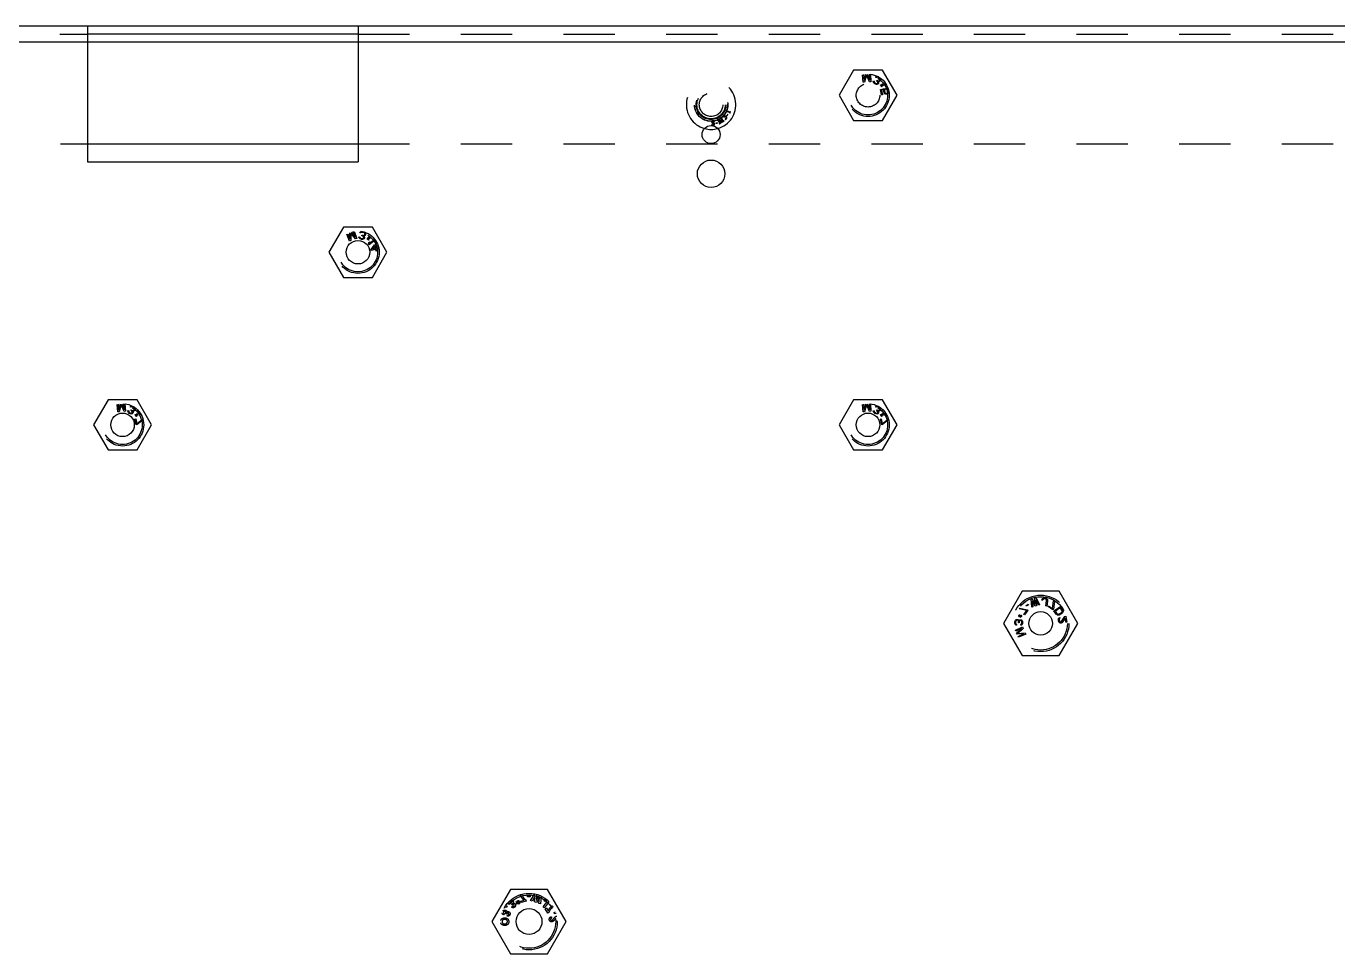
# Model space of a CAD drawing. Header units: millimetres. Extents: x 1262 to 3787, y 0 to 841.
# Drawn here: x 3475 to 3642.1, y 463.8 to 582 of the extents above; entities that cross this region are included whole.
import ezdxf

# ---------------------------------------------------------------- set-up
doc = ezdxf.new("R2010")
doc.units = ezdxf.units.MM
doc.header["$LTSCALE"] = 65.395
doc.linetypes.add('HIDDEN', pattern=[0.2, 0.1, -0.1])
doc.layers.get('0').update_dxf_attribs({"linetype": 'CONTINUOUS'})
doc.layers.add('02___PRT_ALL_AXES', color=7, linetype='CONTINUOUS')
doc.layers.add('DEFAULT_2', color=8, linetype='HIDDEN')

msp = doc.modelspace()

# ---------------------------------------------------------------- linework, layer by layer
at = {"color": 3, "linetype": 'Continuous'}
for p, q in [((3708.263, 582.004), (3296.263, 582.004)), ((3482.793, 582.004), (3482.793, 564.704)), ((3517.293, 582.004), (3517.293, 564.704)), ((3361.543, 580.004), (3482.793, 580.004)), ((3517.293, 580.004), (3707.263, 580.004)), ((3482.793, 564.704), (3517.293, 564.704))]:
    msp.add_line(p, q, dxfattribs=at)
at = {"color": 7, "linetype": 'Continuous'}
for p, q in [((3517.293, 581.004), (3482.793, 581.004)), ((3482.793, 580.004), (3517.293, 580.004)), ((3482.793, 567.004), (3517.293, 567.004)), ((3515.416, 556.404), (3513.568, 553.204)), ((3519.111, 556.404), (3515.416, 556.404)), ((3520.958, 553.204), (3519.111, 556.404)), ((3513.568, 553.204), (3515.416, 550.004)), ((3519.111, 550.004), (3520.958, 553.204)), ((3515.416, 550.004), (3519.111, 550.004)), ((3485.416, 534.404), (3483.568, 531.204)), ((3489.111, 534.404), (3485.416, 534.404)), ((3490.958, 531.204), (3489.111, 534.404)), ((3580.416, 534.404), (3578.568, 531.204)), ((3584.111, 534.404), (3580.416, 534.404)), ((3585.958, 531.204), (3584.111, 534.404)), ((3483.568, 531.204), (3485.416, 528.004)), ((3489.111, 528.004), (3490.958, 531.204)), ((3578.568, 531.204), (3580.416, 528.004)), ((3584.111, 528.004), (3585.958, 531.204)), ((3485.416, 528.004), (3489.111, 528.004)), ((3580.416, 528.004), (3584.111, 528.004)), ((3601.896, 510.004), (3599.529, 505.904)), ((3606.63, 510.004), (3601.896, 510.004)), ((3608.998, 505.904), (3606.63, 510.004)), ((3599.529, 505.904), (3601.896, 501.804)), ((3606.63, 501.804), (3608.998, 505.904)), ((3601.896, 501.804), (3606.63, 501.804)), ((3536.696, 472.004), (3534.329, 467.904)), ((3541.43, 472.004), (3536.696, 472.004)), ((3543.798, 467.904), (3541.43, 472.004)), ((3534.329, 467.904), (3536.696, 463.804)), ((3541.43, 463.804), (3543.798, 467.904)), ((3536.696, 463.804), (3541.43, 463.804))]:
    msp.add_line(p, q, dxfattribs=at)
msp.add_arc((3562.263, 572.004), 3.15, 254.78295, 285.21619, dxfattribs=at)
at = {"layer": '02___PRT_ALL_AXES', "color": 8, "linetype": 'HIDDEN'}
for centre, radius in [((3562.263, 572.004), 2.1), ((3582.263, 573.204), 1.5)]:
    msp.add_circle(centre, radius, dxfattribs=at)
at = {"layer": '02___PRT_ALL_AXES', "color": 3, "linetype": 'Continuous'}
for centre, radius in [((3562.263, 568.204), 1.15), ((3562.263, 563.204), 1.75), ((3517.263, 553.204), 1.5), ((3487.263, 531.204), 1.5), ((3582.263, 531.204), 1.5), ((3604.263, 505.904), 1.5), ((3539.063, 467.904), 1.65)]:
    msp.add_circle(centre, radius, dxfattribs=at)
at = {"layer": 'DEFAULT_2', "color": 8, "linetype": 'HIDDEN'}
for p, q in [((3361.543, 581.004), (3482.793, 581.004)), ((3517.293, 581.004), (3708.263, 581.004)), ((3580.416, 576.404), (3578.568, 573.204)), ((3584.111, 576.404), (3580.416, 576.404)), ((3581.643, 574.864), (3581.575, 575.814)), ((3581.699, 575.844), (3581.753, 575.085)), ((3581.753, 575.085), (3581.987, 575.889)), ((3582.078, 575.791), (3581.83, 574.877)), ((3582.454, 574.922), (3582.078, 575.791)), ((3582.155, 575.901), (3582.501, 575.138)), ((3582.501, 575.138), (3582.447, 575.897)), ((3582.573, 575.886), (3582.641, 574.935)), ((3582.93, 574.96), (3582.956, 575.044)), ((3582.958, 574.844), (3582.93, 574.96)), ((3582.956, 575.044), (3583.046, 574.99)), ((3583.046, 574.99), (3583.049, 574.914)), ((3583.213, 575.51), (3583.263, 575.554)), ((3583.302, 575.456), (3583.213, 575.51)), ((3583.263, 575.554), (3583.332, 575.587)), ((3583.342, 575.482), (3583.302, 575.456)), ((3583.332, 575.587), (3583.408, 575.592)), ((3583.334, 575.065), (3583.378, 575.138)), ((3583.405, 575.022), (3583.334, 575.065)), ((3583.399, 575.497), (3583.342, 575.482)), ((3583.378, 575.138), (3583.449, 575.095)), ((3583.446, 575.494), (3583.399, 575.497)), ((3583.491, 574.921), (3583.405, 575.022)), ((3583.408, 575.592), (3583.501, 575.585)), ((3583.546, 575.458), (3583.446, 575.494)), ((3583.449, 575.095), (3583.567, 575.049)), ((3583.501, 575.585), (3583.578, 575.562)), ((3583.653, 575.394), (3583.546, 575.458)), ((3583.567, 575.049), (3583.643, 575.053)), ((3583.681, 574.955), (3583.57, 574.972)), ((3583.57, 574.972), (3583.609, 574.875)), ((3583.643, 575.053), (3583.722, 575.104)), ((3583.732, 575.322), (3583.653, 575.394)), ((3583.75, 574.989), (3583.681, 574.955)), ((3583.722, 575.104), (3583.766, 575.177)), ((3583.73, 575.47), (3583.787, 575.413)), ((3583.757, 575.282), (3583.732, 575.322)), ((3583.812, 575.051), (3583.75, 574.989)), ((3583.77, 575.225), (3583.757, 575.282)), ((3583.766, 575.177), (3583.77, 575.225)), ((3583.787, 575.413), (3583.836, 575.334)), ((3583.855, 575.124), (3583.812, 575.051)), ((3583.836, 575.334), (3583.868, 575.265)), ((3583.871, 575.189), (3583.855, 575.124)), ((3583.868, 575.265), (3583.871, 575.189)), ((3585.958, 573.204), (3584.111, 576.404)), ((3581.83, 574.877), (3581.643, 574.864)), ((3582.641, 574.935), (3582.454, 574.922)), ((3583.008, 574.765), (3582.958, 574.844)), ((3583.122, 574.671), (3583.008, 574.765)), ((3583.049, 574.914), (3583.08, 574.845)), ((3583.08, 574.845), (3583.159, 574.773)), ((3583.157, 574.65), (3583.122, 574.671)), ((3583.293, 574.593), (3583.157, 574.65)), ((3583.159, 574.773), (3583.23, 574.73)), ((3583.23, 574.73), (3583.33, 574.695)), ((3583.387, 574.586), (3583.293, 574.593)), ((3583.33, 574.695), (3583.406, 574.699)), ((3583.502, 574.616), (3583.387, 574.586)), ((3583.406, 574.699), (3583.474, 574.732)), ((3583.474, 574.732), (3583.496, 574.769)), ((3583.504, 574.863), (3583.491, 574.921)), ((3583.496, 574.769), (3583.504, 574.863)), ((3583.564, 574.679), (3583.502, 574.616)), ((3583.585, 574.715), (3583.564, 574.679)), ((3583.611, 574.799), (3583.585, 574.715)), ((3583.609, 574.875), (3583.611, 574.799)), ((3583.84, 573.941), (3584.38, 574.062)), ((3583.995, 573.25), (3583.84, 573.941)), ((3583.849, 574.496), (3583.855, 574.525)), ((3583.996, 574.472), (3583.849, 574.496)), ((3583.855, 574.525), (3584.031, 574.496)), ((3583.874, 574.386), (3583.996, 574.472)), ((3583.898, 574.352), (3583.874, 574.386)), ((3584.02, 574.438), (3583.898, 574.352)), ((3584.299, 573.938), (3583.967, 573.863)), ((3583.967, 573.863), (3584.099, 573.274)), ((3583.993, 574.291), (3584.02, 574.438)), ((3584.022, 574.287), (3583.993, 574.291)), ((3584.055, 574.462), (3584.022, 574.287)), ((3584.031, 574.496), (3584.064, 574.672)), ((3584.231, 574.433), (3584.055, 574.462)), ((3584.064, 574.672), (3584.093, 574.667)), ((3584.093, 574.667), (3584.066, 574.521)), ((3584.066, 574.521), (3584.188, 574.606)), ((3584.212, 574.572), (3584.09, 574.487)), ((3584.09, 574.487), (3584.236, 574.462)), ((3584.188, 574.606), (3584.212, 574.572)), ((3584.236, 574.462), (3584.231, 574.433)), ((3584.259, 573.822), (3584.299, 573.938)), ((3584.261, 573.716), (3584.259, 573.822)), ((3584.289, 573.594), (3584.261, 573.716)), ((3584.332, 573.497), (3584.289, 573.594)), ((3584.417, 573.409), (3584.332, 573.497)), ((3584.368, 573.825), (3584.365, 573.739)), ((3584.365, 573.739), (3584.393, 573.617)), ((3584.412, 573.92), (3584.368, 573.825)), ((3584.38, 574.062), (3584.412, 573.92)), ((3584.393, 573.617), (3584.432, 573.54)), ((3584.514, 573.367), (3584.417, 573.409)), ((3584.432, 573.54), (3584.487, 573.489)), ((3584.487, 573.489), (3584.558, 573.462)), ((3584.627, 573.349), (3584.514, 573.367)), ((3584.558, 573.462), (3584.625, 573.456)), ((3584.567, 574.104), (3584.659, 574.082)), ((3584.594, 573.982), (3584.567, 574.104)), ((3584.686, 573.96), (3584.594, 573.982)), ((3584.625, 573.456), (3584.667, 573.465)), ((3584.71, 573.368), (3584.627, 573.349)), ((3584.659, 574.082), (3584.756, 574.04)), ((3584.667, 573.465), (3584.724, 573.499)), ((3584.741, 573.909), (3584.686, 573.96)), ((3584.805, 573.432), (3584.71, 573.368)), ((3584.724, 573.499), (3584.777, 573.554)), ((3584.78, 573.832), (3584.741, 573.909)), ((3584.756, 574.04), (3584.841, 573.952)), ((3584.777, 573.554), (3584.805, 573.624)), ((3584.808, 573.71), (3584.78, 573.832)), ((3584.805, 573.624), (3584.808, 573.71)), ((3584.874, 573.511), (3584.805, 573.432)), ((3584.841, 573.952), (3584.883, 573.859)), ((3584.914, 573.627), (3584.874, 573.511)), ((3584.912, 573.729), (3584.914, 573.627)), ((3578.568, 573.204), (3580.416, 570.004)), ((3584.099, 573.274), (3583.995, 573.25)), ((3584.111, 570.004), (3585.958, 573.204)), ((3562.634, 569.839), (3562.626, 569.943)), ((3563.018, 570.06), (3563.026, 570.048)), ((3563.026, 570.048), (3563.102, 570.082)), ((3563.102, 570.082), (3563.35, 569.671)), ((3563.13, 570.086), (3563.617, 569.746)), ((3563.372, 569.684), (3563.13, 570.086)), ((3563.57, 569.866), (3563.165, 570.148)), ((3563.495, 570.347), (3563.57, 569.866)), ((3563.617, 569.746), (3563.532, 570.283)), ((3563.532, 570.283), (3563.751, 569.919)), ((3563.808, 569.961), (3563.595, 570.314)), ((3563.607, 570.384), (3563.649, 570.423)), ((3563.649, 570.423), (3563.641, 570.436)), ((3563.776, 570.439), (3563.794, 570.445)), ((3563.931, 569.957), (3563.856, 569.931)), ((3563.938, 569.945), (3563.931, 569.957)), ((3563.953, 570.392), (3563.972, 570.387)), ((3564.063, 570.157), (3564.069, 570.14)), ((3564.175, 571.268), (3564.163, 571.24)), ((3564.657, 571.067), (3564.175, 571.268)), ((3564.242, 571.058), (3564.219, 571.184)), ((3564.219, 571.184), (3564.634, 571.012)), ((3564.221, 571.052), (3564.242, 571.058)), ((3564.377, 570.805), (3564.263, 570.623)), ((3564.263, 570.623), (3564.296, 570.602)), ((3564.296, 570.602), (3564.41, 570.785)), ((3564.41, 570.785), (3564.377, 570.805)), ((3564.654, 570.969), (3564.644, 570.922)), ((3564.644, 570.922), (3564.657, 570.917)), ((3564.725, 571.119), (3564.703, 571.083)), ((3564.739, 571.113), (3564.725, 571.119)), ((3580.416, 570.004), (3584.111, 570.004)), ((3562.355, 569.538), (3562.368, 569.539)), ((3562.355, 569.538), (3562.36, 569.402)), ((3562.634, 569.839), (3562.622, 569.838)), ((3563.054, 569.706), (3562.848, 569.644)), ((3562.848, 569.644), (3562.859, 569.606)), ((3562.859, 569.606), (3563.065, 569.669)), ((3563.065, 569.669), (3563.054, 569.706)), ((3563.332, 569.607), (3563.294, 569.573)), ((3563.294, 569.573), (3563.301, 569.561)), ((3563.495, 569.695), (3563.419, 569.66)), ((3563.503, 569.682), (3563.495, 569.695)), ((3563.749, 569.861), (3563.708, 569.823)), ((3563.708, 569.823), (3563.715, 569.811)), ((3296.263, 567.004), (3482.793, 567.004)), ((3517.293, 567.004), (3678.441, 567.004)), ((3516.189, 554.613), (3515.848, 555.503)), ((3515.958, 555.567), (3516.23, 554.856)), ((3516.23, 554.856), (3516.221, 555.694)), ((3516.336, 555.626), (3516.364, 554.68)), ((3516.948, 554.903), (3516.336, 555.626)), ((3516.377, 555.754), (3516.93, 555.124)), ((3516.93, 555.124), (3516.658, 555.835)), ((3516.782, 555.86), (3517.123, 554.97)), ((3517.123, 554.97), (3516.948, 554.903)), ((3517.393, 555.078), (3517.393, 555.165)), ((3517.393, 555.165), (3517.494, 555.14)), ((3517.453, 554.975), (3517.393, 555.078)), ((3517.523, 554.913), (3517.453, 554.975)), ((3517.494, 555.14), (3517.519, 555.068)), ((3517.503, 555.686), (3517.539, 555.743)), ((3517.604, 555.661), (3517.503, 555.686)), ((3517.519, 555.068), (3517.569, 555.011)), ((3517.659, 554.857), (3517.523, 554.913)), ((3517.539, 555.743), (3517.595, 555.795)), ((3517.569, 555.011), (3517.665, 554.965)), ((3517.595, 555.795), (3517.666, 555.821)), ((3517.635, 555.697), (3517.604, 555.661)), ((3517.686, 555.728), (3517.635, 555.697)), ((3517.665, 554.965), (3517.746, 554.945)), ((3517.666, 555.821), (3517.757, 555.842)), ((3517.731, 555.738), (3517.686, 555.728)), ((3517.838, 555.734), (3517.731, 555.738)), ((3517.746, 554.945), (3517.852, 554.94)), ((3517.748, 555.295), (3517.769, 555.378)), ((3517.829, 555.275), (3517.748, 555.295)), ((3517.757, 555.842), (3517.837, 555.842)), ((3517.769, 555.378), (3517.85, 555.357)), ((3517.94, 555.203), (3517.829, 555.275)), ((3517.959, 555.703), (3517.838, 555.734)), ((3517.85, 555.357), (3517.976, 555.347)), ((3517.852, 554.94), (3517.923, 554.966)), ((3517.923, 554.966), (3517.979, 555.018)), ((3518.039, 554.915), (3517.937, 554.853)), ((3517.97, 555.152), (3517.94, 555.203)), ((3518.055, 555.657), (3517.959, 555.703)), ((3517.99, 555.059), (3517.97, 555.152)), ((3517.976, 555.347), (3518.047, 555.373)), ((3517.979, 555.018), (3517.99, 555.059)), ((3518.113, 555.291), (3518.001, 555.275)), ((3518.001, 555.275), (3518.066, 555.193)), ((3518.01, 555.798), (3518.081, 555.76)), ((3518.08, 554.992), (3518.039, 554.915)), ((3518.047, 555.373), (3518.109, 555.446)), ((3518.09, 555.626), (3518.055, 555.657)), ((3518.066, 555.193), (3518.091, 555.121)), ((3518.091, 555.033), (3518.08, 554.992)), ((3518.081, 555.76), (3518.151, 555.698)), ((3518.12, 555.575), (3518.09, 555.626)), ((3518.091, 555.121), (3518.091, 555.033)), ((3518.109, 555.446), (3518.13, 555.528)), ((3518.169, 555.343), (3518.113, 555.291)), ((3518.13, 555.528), (3518.12, 555.575)), ((3518.151, 555.698), (3518.201, 555.642)), ((3518.21, 555.42), (3518.169, 555.343)), ((3518.201, 555.642), (3518.226, 555.57)), ((3518.231, 555.503), (3518.21, 555.42)), ((3518.226, 555.57), (3518.231, 555.503)), ((3518.403, 554.93), (3518.58, 554.953)), ((3518.406, 554.9), (3518.403, 554.93)), ((3518.554, 554.92), (3518.406, 554.9)), ((3518.462, 554.803), (3518.554, 554.92)), ((3518.587, 554.894), (3518.495, 554.777)), ((3518.561, 555.131), (3518.59, 555.135)), ((3518.58, 554.953), (3518.561, 555.131)), ((3518.603, 554.746), (3518.587, 554.894)), ((3518.59, 555.135), (3518.606, 554.987)), ((3518.606, 554.987), (3518.698, 555.104)), ((3518.79, 554.951), (3518.613, 554.928)), ((3518.613, 554.928), (3518.632, 554.75)), ((3518.731, 555.078), (3518.639, 554.961)), ((3518.639, 554.961), (3518.787, 554.98)), ((3518.698, 555.104), (3518.731, 555.078)), ((3518.787, 554.98), (3518.79, 554.951)), ((3516.364, 554.68), (3516.189, 554.613)), ((3517.7, 554.847), (3517.659, 554.857)), ((3517.846, 554.832), (3517.7, 554.847)), ((3517.937, 554.853), (3517.846, 554.832)), ((3518.495, 554.777), (3518.462, 554.803)), ((3518.632, 554.75), (3518.603, 554.746)), ((3518.605, 554.248), (3518.645, 554.438)), ((3518.681, 554.15), (3518.605, 554.248)), ((3518.645, 554.438), (3518.779, 554.543)), ((3519.468, 554.762), (3518.681, 554.15)), ((3518.739, 554.353), (3519.393, 554.863)), ((3518.779, 554.543), (3518.739, 554.353)), ((3518.933, 553.535), (3519.369, 554.16)), ((3518.963, 553.414), (3518.933, 553.535)), ((3519.52, 553.553), (3518.963, 553.414)), ((3519.404, 554.018), (3519.098, 553.577)), ((3519.098, 553.577), (3519.49, 553.675)), ((3519.369, 554.16), (3519.493, 554.191)), ((3519.49, 553.675), (3519.404, 554.018)), ((3519.493, 554.191), (3519.614, 553.706)), ((3519.571, 553.351), (3519.52, 553.553)), ((3519.695, 553.382), (3519.571, 553.351)), ((3519.614, 553.706), (3519.902, 553.778)), ((3519.925, 553.655), (3519.644, 553.584)), ((3519.644, 553.584), (3519.695, 553.382)), ((3486.643, 532.864), (3486.575, 533.814)), ((3486.699, 533.844), (3486.753, 533.085)), ((3486.753, 533.085), (3486.987, 533.889)), ((3487.078, 533.791), (3486.83, 532.877)), ((3487.454, 532.922), (3487.078, 533.791)), ((3487.155, 533.901), (3487.501, 533.138)), ((3487.501, 533.138), (3487.447, 533.897)), ((3487.573, 533.886), (3487.641, 532.935)), ((3488.213, 533.51), (3488.263, 533.554)), ((3488.302, 533.456), (3488.213, 533.51)), ((3488.263, 533.554), (3488.332, 533.587)), ((3488.342, 533.482), (3488.302, 533.456)), ((3488.332, 533.587), (3488.408, 533.592)), ((3488.399, 533.497), (3488.342, 533.482)), ((3488.446, 533.494), (3488.399, 533.497)), ((3488.408, 533.592), (3488.501, 533.585)), ((3488.546, 533.458), (3488.446, 533.494)), ((3488.501, 533.585), (3488.578, 533.562)), ((3488.653, 533.394), (3488.546, 533.458)), ((3488.732, 533.322), (3488.653, 533.394)), ((3488.722, 533.104), (3488.766, 533.177)), ((3488.73, 533.47), (3488.787, 533.413)), ((3488.757, 533.282), (3488.732, 533.322)), ((3488.77, 533.225), (3488.757, 533.282)), ((3488.766, 533.177), (3488.77, 533.225)), ((3488.787, 533.413), (3488.836, 533.334)), ((3488.836, 533.334), (3488.868, 533.265)), ((3488.871, 533.189), (3488.855, 533.124)), ((3488.868, 533.265), (3488.871, 533.189)), ((3581.643, 532.864), (3581.575, 533.814)), ((3581.699, 533.844), (3581.753, 533.085)), ((3581.753, 533.085), (3581.987, 533.889)), ((3582.078, 533.791), (3581.83, 532.877)), ((3582.454, 532.922), (3582.078, 533.791)), ((3582.155, 533.901), (3582.501, 533.138)), ((3582.501, 533.138), (3582.447, 533.897)), ((3582.573, 533.886), (3582.641, 532.935)), ((3583.213, 533.51), (3583.263, 533.554)), ((3583.302, 533.456), (3583.213, 533.51)), ((3583.263, 533.554), (3583.332, 533.587)), ((3583.342, 533.482), (3583.302, 533.456)), ((3583.332, 533.587), (3583.408, 533.592)), ((3583.399, 533.497), (3583.342, 533.482)), ((3583.446, 533.494), (3583.399, 533.497)), ((3583.408, 533.592), (3583.501, 533.585)), ((3583.546, 533.458), (3583.446, 533.494)), ((3583.501, 533.585), (3583.578, 533.562)), ((3583.653, 533.394), (3583.546, 533.458)), ((3583.732, 533.322), (3583.653, 533.394)), ((3583.722, 533.104), (3583.766, 533.177)), ((3583.73, 533.47), (3583.787, 533.413)), ((3583.757, 533.282), (3583.732, 533.322)), ((3583.77, 533.225), (3583.757, 533.282)), ((3583.766, 533.177), (3583.77, 533.225)), ((3583.787, 533.413), (3583.836, 533.334)), ((3583.836, 533.334), (3583.868, 533.265)), ((3583.871, 533.189), (3583.855, 533.124)), ((3583.868, 533.265), (3583.871, 533.189)), ((3486.83, 532.877), (3486.643, 532.864)), ((3487.641, 532.935), (3487.454, 532.922)), ((3487.93, 532.96), (3487.956, 533.044)), ((3487.958, 532.844), (3487.93, 532.96)), ((3487.956, 533.044), (3488.046, 532.99)), ((3488.008, 532.765), (3487.958, 532.844)), ((3488.122, 532.671), (3488.008, 532.765)), ((3488.046, 532.99), (3488.049, 532.914)), ((3488.049, 532.914), (3488.08, 532.845)), ((3488.08, 532.845), (3488.159, 532.773)), ((3488.157, 532.65), (3488.122, 532.671)), ((3488.293, 532.593), (3488.157, 532.65)), ((3488.159, 532.773), (3488.23, 532.73)), ((3488.23, 532.73), (3488.33, 532.695)), ((3488.387, 532.586), (3488.293, 532.593)), ((3488.33, 532.695), (3488.406, 532.699)), ((3488.334, 533.065), (3488.378, 533.138)), ((3488.405, 533.022), (3488.334, 533.065)), ((3488.378, 533.138), (3488.449, 533.095)), ((3488.502, 532.616), (3488.387, 532.586)), ((3488.491, 532.921), (3488.405, 533.022)), ((3488.406, 532.699), (3488.474, 532.732)), ((3488.449, 533.095), (3488.567, 533.049)), ((3488.474, 532.732), (3488.496, 532.769)), ((3488.504, 532.863), (3488.491, 532.921)), ((3488.496, 532.769), (3488.504, 532.863)), ((3488.564, 532.679), (3488.502, 532.616)), ((3488.585, 532.715), (3488.564, 532.679)), ((3488.567, 533.049), (3488.643, 533.053)), ((3488.57, 532.972), (3488.609, 532.875)), ((3488.681, 532.955), (3488.57, 532.972)), ((3488.611, 532.799), (3488.585, 532.715)), ((3488.609, 532.875), (3488.611, 532.799)), ((3488.643, 533.053), (3488.722, 533.104)), ((3488.75, 532.989), (3488.681, 532.955)), ((3488.812, 533.051), (3488.75, 532.989)), ((3488.855, 533.124), (3488.812, 533.051)), ((3488.84, 531.941), (3488.944, 531.965)), ((3489.004, 531.21), (3488.84, 531.941)), ((3488.849, 532.496), (3488.855, 532.525)), ((3488.996, 532.472), (3488.849, 532.496)), ((3488.855, 532.525), (3489.031, 532.496)), ((3488.874, 532.386), (3488.996, 532.472)), ((3488.898, 532.352), (3488.874, 532.386)), ((3489.02, 532.438), (3488.898, 532.352)), ((3488.944, 531.965), (3489.081, 531.355)), ((3488.993, 532.291), (3489.02, 532.438)), ((3489.022, 532.287), (3488.993, 532.291)), ((3489.055, 532.462), (3489.022, 532.287)), ((3489.031, 532.496), (3489.064, 532.672)), ((3489.231, 532.433), (3489.055, 532.462)), ((3489.064, 532.672), (3489.093, 532.667)), ((3489.093, 532.667), (3489.066, 532.521)), ((3489.066, 532.521), (3489.188, 532.606)), ((3489.081, 531.355), (3489.857, 531.954)), ((3489.212, 532.572), (3489.09, 532.487)), ((3489.09, 532.487), (3489.236, 532.462)), ((3489.889, 531.835), (3489.108, 531.233)), ((3489.188, 532.606), (3489.212, 532.572)), ((3489.236, 532.462), (3489.231, 532.433)), ((3581.83, 532.877), (3581.643, 532.864)), ((3582.641, 532.935), (3582.454, 532.922)), ((3582.93, 532.96), (3582.956, 533.044)), ((3582.958, 532.844), (3582.93, 532.96)), ((3582.956, 533.044), (3583.046, 532.99)), ((3583.008, 532.765), (3582.958, 532.844)), ((3583.122, 532.671), (3583.008, 532.765)), ((3583.046, 532.99), (3583.049, 532.914)), ((3583.049, 532.914), (3583.08, 532.845)), ((3583.08, 532.845), (3583.159, 532.773)), ((3583.157, 532.65), (3583.122, 532.671)), ((3583.293, 532.593), (3583.157, 532.65)), ((3583.159, 532.773), (3583.23, 532.73)), ((3583.23, 532.73), (3583.33, 532.695)), ((3583.387, 532.586), (3583.293, 532.593)), ((3583.33, 532.695), (3583.406, 532.699)), ((3583.334, 533.065), (3583.378, 533.138)), ((3583.405, 533.022), (3583.334, 533.065)), ((3583.378, 533.138), (3583.449, 533.095)), ((3583.502, 532.616), (3583.387, 532.586)), ((3583.491, 532.921), (3583.405, 533.022)), ((3583.406, 532.699), (3583.474, 532.732)), ((3583.449, 533.095), (3583.567, 533.049)), ((3583.474, 532.732), (3583.496, 532.769)), ((3583.504, 532.863), (3583.491, 532.921)), ((3583.496, 532.769), (3583.504, 532.863)), ((3583.564, 532.679), (3583.502, 532.616)), ((3583.585, 532.715), (3583.564, 532.679)), ((3583.567, 533.049), (3583.643, 533.053)), ((3583.681, 532.955), (3583.57, 532.972)), ((3583.57, 532.972), (3583.609, 532.875)), ((3583.611, 532.799), (3583.585, 532.715)), ((3583.609, 532.875), (3583.611, 532.799)), ((3583.643, 533.053), (3583.722, 533.104)), ((3583.75, 532.989), (3583.681, 532.955)), ((3583.812, 533.051), (3583.75, 532.989)), ((3583.855, 533.124), (3583.812, 533.051)), ((3583.84, 531.941), (3583.944, 531.965)), ((3584.004, 531.21), (3583.84, 531.941)), ((3583.849, 532.496), (3583.855, 532.525)), ((3583.996, 532.472), (3583.849, 532.496)), ((3583.855, 532.525), (3584.031, 532.496)), ((3583.874, 532.386), (3583.996, 532.472)), ((3583.898, 532.352), (3583.874, 532.386)), ((3584.02, 532.438), (3583.898, 532.352)), ((3583.944, 531.965), (3584.081, 531.355)), ((3583.993, 532.291), (3584.02, 532.438)), ((3584.022, 532.287), (3583.993, 532.291)), ((3584.055, 532.462), (3584.022, 532.287)), ((3584.031, 532.496), (3584.064, 532.672)), ((3584.231, 532.433), (3584.055, 532.462)), ((3584.064, 532.672), (3584.093, 532.667)), ((3584.093, 532.667), (3584.066, 532.521)), ((3584.066, 532.521), (3584.188, 532.606)), ((3584.081, 531.355), (3584.857, 531.954)), ((3584.212, 532.572), (3584.09, 532.487)), ((3584.09, 532.487), (3584.236, 532.462)), ((3584.889, 531.835), (3584.108, 531.233)), ((3584.188, 532.606), (3584.212, 532.572)), ((3584.236, 532.462), (3584.231, 532.433)), ((3489.108, 531.233), (3489.004, 531.21)), ((3584.108, 531.233), (3584.004, 531.21)), ((3602.417, 508.195), (3602.654, 508.365)), ((3602.479, 508.109), (3602.417, 508.195)), ((3602.716, 508.279), (3602.479, 508.109)), ((3602.654, 508.365), (3602.716, 508.279)), ((3603.04, 508.987), (3603.2, 509.032)), ((3603.153, 507.979), (3603.04, 508.987)), ((3603.554, 508.093), (3603.184, 508.784)), ((3603.184, 508.784), (3603.274, 508.013)), ((3603.2, 509.032), (3603.582, 508.3)), ((3603.521, 509.123), (3603.681, 509.169)), ((3603.582, 508.3), (3603.521, 509.123)), ((3603.714, 508.139), (3603.554, 508.093)), ((3603.665, 508.921), (3603.714, 508.139)), ((3603.995, 508.218), (3603.665, 508.921)), ((3603.681, 509.169), (3604.115, 508.253)), ((3604.115, 508.253), (3603.995, 508.218)), ((3604.412, 508.883), (3604.451, 508.984)), ((3604.535, 508.861), (3604.412, 508.883)), ((3604.451, 508.984), (3604.507, 509.061)), ((3604.507, 509.061), (3604.604, 509.13)), ((3604.57, 508.941), (3604.535, 508.861)), ((3604.623, 508.997), (3604.57, 508.941)), ((3604.604, 509.13), (3604.693, 509.157)), ((3604.692, 509.028), (3604.623, 508.997)), ((3604.777, 509.034), (3604.692, 509.028)), ((3604.693, 509.157), (3604.8, 509.16)), ((3604.859, 509.02), (3604.777, 509.034)), ((3604.8, 509.16), (3604.882, 509.145)), ((3604.938, 508.984), (3604.859, 509.02)), ((3604.882, 509.145), (3604.981, 509.106)), ((3604.912, 508.124), (3605.027, 508.774)), ((3605.035, 508.102), (3604.912, 508.124)), ((3604.992, 508.931), (3604.938, 508.984)), ((3604.981, 509.106), (3605.055, 509.05)), ((3605.022, 508.861), (3604.992, 508.931)), ((3605.027, 508.774), (3605.022, 508.861)), ((3605.15, 508.752), (3605.035, 508.102)), ((3605.055, 509.05), (3605.122, 508.951)), ((3605.122, 508.951), (3605.148, 508.86)), ((3605.148, 508.86), (3605.15, 508.752)), ((3605.198, 508.038), (3605.256, 508.128)), ((3605.256, 508.128), (3605.781, 507.788)), ((3605.781, 507.788), (3605.916, 508.765)), ((3606.021, 508.697), (3605.886, 507.72)), ((3605.916, 508.765), (3606.021, 508.697)), ((3601.451, 506.892), (3601.465, 506.931)), ((3601.591, 506.841), (3601.451, 506.892)), ((3601.455, 506.78), (3601.591, 506.841)), ((3601.468, 506.753), (3601.455, 506.78)), ((3601.465, 506.931), (3601.605, 506.88)), ((3601.631, 506.826), (3601.468, 506.753)), ((3601.52, 507.745), (3601.595, 507.845)), ((3602.485, 507.544), (3601.52, 507.745)), ((3601.541, 507.014), (3601.568, 507.026)), ((3601.605, 506.88), (3601.541, 507.014)), ((3601.568, 507.026), (3601.645, 506.865)), ((3601.595, 507.845), (3602.56, 507.644)), ((3601.707, 506.664), (3601.631, 506.826)), ((3601.645, 506.865), (3601.808, 506.938)), ((3601.81, 506.76), (3601.67, 506.811)), ((3601.67, 506.811), (3601.734, 506.677)), ((3601.821, 506.911), (3601.685, 506.85)), ((3601.685, 506.85), (3601.825, 506.799)), ((3601.734, 506.677), (3601.707, 506.664)), ((3601.808, 506.938), (3601.821, 506.911)), ((3601.825, 506.799), (3601.81, 506.76)), ((3602.111, 507.043), (3602.485, 507.544)), ((3602.196, 506.98), (3602.111, 507.043)), ((3602.645, 507.58), (3602.196, 506.98)), ((3602.56, 507.644), (3602.645, 507.58)), ((3603.274, 508.013), (3603.153, 507.979)), ((3605.828, 507.631), (3605.198, 508.038)), ((3605.886, 507.72), (3605.828, 507.631)), ((3605.959, 507.512), (3606.796, 508.06)), ((3606.233, 507.094), (3605.959, 507.512)), ((3606.758, 507.885), (3606.135, 507.477)), ((3606.135, 507.477), (3606.34, 507.164)), ((3606.308, 507.018), (3606.233, 507.094)), ((3606.389, 506.972), (3606.308, 507.018)), ((3606.34, 507.164), (3606.403, 507.106)), ((3606.506, 506.949), (3606.389, 506.972)), ((3606.403, 507.106), (3606.473, 507.077)), ((3606.473, 507.077), (3606.55, 507.077)), ((3606.6, 506.961), (3606.506, 506.949)), ((3606.527, 506.445), (3606.555, 506.534)), ((3606.529, 506.297), (3606.527, 506.445)), ((3606.55, 507.077), (3606.632, 507.106)), ((3606.555, 506.534), (3606.626, 506.63)), ((3606.701, 507.001), (3606.6, 506.961)), ((3606.626, 506.63), (3606.706, 506.664)), ((3606.635, 506.442), (3606.631, 506.335)), ((3606.632, 507.106), (3606.899, 507.281)), ((3606.667, 506.51), (3606.635, 506.442)), ((3606.723, 506.562), (3606.667, 506.51)), ((3606.968, 507.176), (3606.701, 507.001)), ((3606.706, 506.664), (3606.723, 506.562)), ((3606.963, 507.572), (3606.758, 507.885)), ((3606.796, 508.06), (3607.07, 507.642)), ((3606.899, 507.281), (3606.959, 507.345)), ((3606.924, 506.13), (3607.354, 506.792)), ((3606.959, 507.345), (3606.99, 507.415)), ((3606.991, 507.49), (3606.963, 507.572)), ((3607.045, 507.252), (3606.968, 507.176)), ((3606.99, 507.415), (3606.991, 507.49)), ((3607.381, 506.628), (3607.003, 506.038)), ((3607.094, 507.333), (3607.045, 507.252)), ((3607.07, 507.642), (3607.109, 507.543)), ((3607.119, 507.45), (3607.094, 507.333)), ((3607.109, 507.543), (3607.119, 507.45)), ((3607.354, 506.792), (3607.459, 506.809)), ((3607.475, 506.052), (3607.381, 506.628)), ((3607.459, 506.809), (3607.58, 506.069)), ((3600.963, 505.965), (3600.97, 506.131)), ((3600.98, 505.881), (3600.963, 505.965)), ((3600.97, 506.131), (3600.995, 506.214)), ((3601.019, 505.795), (3600.98, 505.881)), ((3600.995, 506.214), (3601.041, 506.295)), ((3601.059, 505.731), (3601.019, 505.795)), ((3601.037, 505.05), (3601.954, 505.447)), ((3601.087, 504.935), (3601.037, 505.05)), ((3601.041, 506.295), (3601.086, 506.356)), ((3601.121, 505.687), (3601.059, 505.731)), ((3601.076, 506.106), (3601.07, 505.981)), ((3601.07, 505.981), (3601.087, 505.876)), ((3601.101, 506.209), (3601.076, 506.106)), ((3601.086, 506.356), (3601.152, 506.394)), ((3601.087, 505.876), (3601.106, 505.833)), ((3601.809, 505.248), (3601.087, 504.935)), ((3601.124, 506.25), (3601.101, 506.209)), ((3601.106, 505.833), (3601.147, 505.79)), ((3601.184, 505.663), (3601.121, 505.687)), ((3601.169, 506.289), (3601.124, 506.25)), ((3601.147, 505.79), (3601.188, 505.767)), ((3601.152, 506.394), (3601.217, 506.412)), ((3601.212, 506.308), (3601.169, 506.289)), ((3601.188, 505.767), (3601.184, 505.663)), ((3601.203, 504.667), (3601.809, 505.248)), ((3601.297, 506.305), (3601.212, 506.308)), ((3601.217, 506.412), (3601.302, 506.409)), ((3601.38, 506.259), (3601.297, 506.305)), ((3601.302, 506.409), (3601.386, 506.384)), ((3602.029, 505.275), (3601.333, 504.633)), ((3601.42, 506.195), (3601.38, 506.259)), ((3601.386, 506.384), (3601.448, 506.34)), ((3601.436, 506.069), (3601.42, 506.195)), ((3601.432, 505.986), (3601.436, 506.069)), ((3601.517, 505.982), (3601.432, 505.986)), ((3601.448, 506.34), (3601.486, 506.234)), ((3601.486, 506.234), (3601.553, 506.314)), ((3601.521, 506.065), (3601.517, 505.982)), ((3601.569, 506.188), (3601.521, 506.065)), ((3601.553, 506.314), (3601.619, 506.353)), ((3601.613, 506.228), (3601.569, 506.188)), ((3601.7, 506.266), (3601.613, 506.228)), ((3601.619, 506.353), (3601.705, 506.37)), ((3601.743, 506.264), (3601.7, 506.266)), ((3601.705, 506.37), (3601.747, 506.368)), ((3601.716, 505.661), (3601.721, 505.765)), ((3601.802, 505.678), (3601.716, 505.661)), ((3601.721, 505.765), (3601.786, 505.804)), ((3601.805, 506.22), (3601.743, 506.264)), ((3601.747, 506.368), (3601.831, 506.344)), ((3601.786, 505.804), (3601.832, 505.864)), ((3601.891, 505.757), (3601.802, 505.678)), ((3601.844, 506.155), (3601.805, 506.22)), ((3601.831, 506.344), (3601.913, 506.257)), ((3601.832, 505.864), (3601.857, 505.967)), ((3601.861, 506.05), (3601.844, 506.155)), ((3601.857, 505.967), (3601.861, 506.05)), ((3601.937, 505.839), (3601.891, 505.757)), ((3601.913, 506.257), (3601.952, 506.172)), ((3601.965, 505.983), (3601.937, 505.839)), ((3601.952, 506.172), (3601.966, 506.025)), ((3601.954, 505.447), (3602.029, 505.275)), ((3601.966, 506.025), (3601.965, 505.983)), ((3606.543, 506.215), (3606.529, 506.297)), ((3606.584, 506.095), (3606.543, 506.215)), ((3606.64, 506.02), (3606.584, 506.095)), ((3606.631, 506.335), (3606.645, 506.253)), ((3606.737, 505.952), (3606.64, 506.02)), ((3606.645, 506.253), (3606.682, 506.154)), ((3606.682, 506.154), (3606.735, 506.099)), ((3606.735, 506.099), (3606.804, 506.068)), ((3606.825, 505.945), (3606.737, 505.952)), ((3606.804, 506.068), (3606.846, 506.075)), ((3606.867, 505.952), (3606.825, 505.945)), ((3606.846, 506.075), (3606.924, 506.13)), ((3606.947, 505.986), (3606.867, 505.952)), ((3607.003, 506.038), (3606.947, 505.986)), ((3607.58, 506.069), (3607.475, 506.052)), ((3601.269, 504.514), (3601.203, 504.667)), ((3602.107, 504.56), (3601.269, 504.514)), ((3601.333, 504.633), (3602.278, 504.702)), ((3601.385, 504.247), (3602.107, 504.56)), ((3601.435, 504.132), (3601.385, 504.247)), ((3602.352, 504.53), (3601.435, 504.132)), ((3602.278, 504.702), (3602.352, 504.53)), ((3539.265, 470.578), (3539.795, 471.428)), ((3540.016, 471.375), (3539.967, 470.609)), ((3536.159, 469.69), (3536, 469.794)), ((3536.105, 469.955), (3536.264, 469.85)), ((3536.264, 469.85), (3536.159, 469.69)), ((3536.654, 470.181), (3536.505, 470.068)), ((3536.935, 470.008), (3536.811, 470.106)), ((3536.847, 469.735), (3536.953, 469.879)), ((3537.421, 470.402), (3537.473, 470.521)), ((3537.558, 470.14), (3537.465, 470.227)), ((3537.597, 470.348), (3537.561, 470.358)), ((3537.632, 470.429), (3537.64, 470.607)), ((3537.64, 470.607), (3537.764, 470.596)), ((3537.752, 470.538), (3537.724, 470.418)), ((3537.839, 470.178), (3537.732, 470.12)), ((3537.894, 470.472), (3537.922, 470.347)), ((3538.027, 470.517), (3538.449, 470.629)), ((3538.073, 470.345), (3538.027, 470.517)), ((3538.707, 470.513), (3538.073, 470.345)), ((3538.671, 470.648), (3538.707, 470.513)), ((3538.85, 471.236), (3539.227, 471.238)), ((3538.851, 471.044), (3538.85, 471.236)), ((3539.228, 471.046), (3538.851, 471.044)), ((3539.227, 471.238), (3539.228, 471.046)), ((3539.461, 470.512), (3539.265, 470.578)), ((3539.822, 471.116), (3539.461, 470.512)), ((3539.777, 470.406), (3539.822, 471.116)), ((3540.005, 470.33), (3539.777, 470.406)), ((3539.967, 470.609), (3540.39, 471.25)), ((3540.393, 470.937), (3540.005, 470.33)), ((3540.317, 470.226), (3540.393, 470.937)), ((3540.51, 470.162), (3540.317, 470.226)), ((3540.594, 471.162), (3540.51, 470.162)), ((3540.844, 469.802), (3541.264, 470.293)), ((3540.997, 469.671), (3540.844, 469.802)), ((3541.09, 470.472), (3540.96, 470.612)), ((3541.408, 470.152), (3540.997, 469.671)), ((3535.905, 468.912), (3535.82, 468.746)), ((3536.233, 468.878), (3536.079, 468.912)), ((3536.273, 468.594), (3536.306, 468.77)), ((3541.124, 469.544), (3541.276, 469.637)), ((3541.465, 468.985), (3541.124, 469.544)), ((3541.276, 469.637), (3541.503, 469.265)), ((3541.584, 469.057), (3541.465, 468.985)), ((3541.906, 468.521), (3541.945, 468.333)), ((3542.266, 469.074), (3542.446, 469.134)), ((3542.327, 468.892), (3542.266, 469.074)), ((3542.507, 468.953), (3542.327, 468.892)), ((3542.502, 467.931), (3542.461, 468.31)), ((3542.663, 467.948), (3542.502, 467.931))]:
    msp.add_line(p, q, dxfattribs=at)
for centre, radius in [((3582.263, 573.204), 2.7), ((3582.263, 573.204), 2.5), ((3562.263, 572.004), 2.125), ((3562.263, 572.004), 1.9), ((3562.263, 572.004), 1.8), ((3562.263, 572.004), 1.5), ((3517.263, 553.204), 2.7), ((3517.263, 553.204), 2.5), ((3487.263, 531.204), 2.7), ((3487.263, 531.204), 2.5), ((3582.263, 531.204), 2.7), ((3582.263, 531.204), 2.5), ((3604.263, 505.904), 3.6), ((3604.263, 505.904), 3.4), ((3539.063, 467.904), 3.6), ((3539.063, 467.904), 3.4)]:
    msp.add_circle(centre, radius, dxfattribs=at)
for centre, radius, start, end in [((3562.263, 572.004), 3.15, 285.21619, 254.78295), ((3562.83, 571.622), 1.438, 297.53662, 301.08982), ((3537.66, 472.409), 2.079, 273.84415, 277.23152), ((3539.415, 471.764), 1.344, 209.57356, 224.22906), ((3542.865, 468.659), 1.344, 136.02228, 150.67773)]:
    msp.add_arc(centre, radius, start, end, dxfattribs=at)
for points in [[(3562.491, 569.968), (3562.437, 569.963), (3562.396, 569.944), (3562.366, 569.913)], [(3562.4, 569.905), (3562.419, 569.926), (3562.446, 569.939), (3562.479, 569.943)], [(3562.479, 569.943), (3562.547, 569.95), (3562.595, 569.915), (3562.622, 569.839)], [(3562.626, 569.943), (3562.589, 569.965), (3562.543, 569.974), (3562.491, 569.968)], [(3563.094, 570.103), (3563.053, 570.078), (3563.028, 570.064), (3563.018, 570.06)], [(3563.165, 570.148), (3563.152, 570.139), (3563.129, 570.124), (3563.094, 570.103)], [(3563.641, 570.436), (3563.62, 570.421), (3563.597, 570.406), (3563.573, 570.391)], [(3563.595, 570.314), (3563.586, 570.329), (3563.581, 570.341), (3563.584, 570.351)], [(3563.584, 570.351), (3563.586, 570.361), (3563.593, 570.371), (3563.607, 570.384)], [(3563.75, 570.548), (3563.748, 570.516), (3563.757, 570.48), (3563.776, 570.439)], [(3563.79, 570.639), (3563.764, 570.61), (3563.752, 570.58), (3563.75, 570.548)], [(3563.794, 570.445), (3563.782, 570.472), (3563.777, 570.499), (3563.78, 570.525)], [(3563.78, 570.525), (3563.784, 570.551), (3563.793, 570.573), (3563.81, 570.591)], [(3563.869, 570.682), (3563.839, 570.678), (3563.812, 570.664), (3563.79, 570.639)], [(3563.831, 569.93), (3563.825, 569.934), (3563.817, 569.944), (3563.808, 569.961)], [(3563.81, 570.591), (3563.826, 570.61), (3563.846, 570.62), (3563.868, 570.622)], [(3563.825, 569.88), (3563.849, 569.895), (3563.887, 569.916), (3563.938, 569.945)], [(3563.868, 570.622), (3563.89, 570.624), (3563.911, 570.617), (3563.93, 570.601)], [(3563.94, 570.665), (3563.922, 570.681), (3563.899, 570.686), (3563.869, 570.682)], [(3563.93, 570.601), (3563.955, 570.578), (3563.963, 570.525), (3563.955, 570.443)], [(3563.974, 570.602), (3563.969, 570.628), (3563.957, 570.649), (3563.94, 570.665)], [(3563.955, 570.443), (3563.954, 570.425), (3563.953, 570.408), (3563.953, 570.392)], [(3563.972, 570.387), (3563.973, 570.418), (3563.98, 570.443), (3563.996, 570.459)], [(3563.975, 570.5), (3563.979, 570.542), (3563.979, 570.575), (3563.974, 570.602)], [(3564.076, 570.552), (3564.036, 570.552), (3564.003, 570.534), (3563.975, 570.5)], [(3563.996, 570.459), (3564.015, 570.481), (3564.04, 570.49), (3564.072, 570.487)], [(3564.069, 570.176), (3564.065, 570.171), (3564.062, 570.164), (3564.063, 570.157)], [(3564.105, 570.192), (3564.088, 570.189), (3564.076, 570.184), (3564.069, 570.176)], [(3564.069, 570.14), (3564.08, 570.13), (3564.096, 570.131), (3564.118, 570.141)], [(3564.072, 570.487), (3564.104, 570.484), (3564.134, 570.471), (3564.162, 570.445)], [(3564.186, 570.507), (3564.152, 570.538), (3564.115, 570.553), (3564.076, 570.552)], [(3564.192, 570.23), (3564.176, 570.213), (3564.147, 570.2), (3564.105, 570.192)], [(3564.118, 570.141), (3564.139, 570.15), (3564.164, 570.17), (3564.192, 570.201)], [(3564.162, 570.445), (3564.197, 570.414), (3564.216, 570.377), (3564.221, 570.335)], [(3564.163, 571.24), (3564.193, 571.164), (3564.212, 571.101), (3564.221, 571.052)], [(3564.255, 570.361), (3564.253, 570.419), (3564.229, 570.468), (3564.186, 570.507)], [(3564.192, 570.201), (3564.236, 570.249), (3564.257, 570.302), (3564.255, 570.361)], [(3564.221, 570.335), (3564.226, 570.292), (3564.216, 570.257), (3564.192, 570.23)], [(3564.634, 571.012), (3564.652, 571.004), (3564.659, 570.99), (3564.654, 570.969)], [(3564.703, 571.083), (3564.691, 571.064), (3564.676, 571.059), (3564.657, 571.067)], [(3564.657, 570.917), (3564.667, 570.946), (3564.68, 570.979), (3564.696, 571.016)], [(3564.696, 571.016), (3564.711, 571.052), (3564.725, 571.084), (3564.739, 571.113)], [(3562.366, 569.913), (3562.336, 569.881), (3562.323, 569.844), (3562.328, 569.802)], [(3562.328, 569.802), (3562.331, 569.768), (3562.346, 569.738), (3562.374, 569.714)], [(3562.36, 569.402), (3562.41, 569.379), (3562.465, 569.371), (3562.524, 569.377)], [(3562.434, 569.435), (3562.4, 569.46), (3562.378, 569.495), (3562.368, 569.539)], [(3562.374, 569.836), (3562.372, 569.862), (3562.38, 569.884), (3562.4, 569.905)], [(3562.406, 569.784), (3562.387, 569.798), (3562.376, 569.816), (3562.374, 569.836)], [(3562.374, 569.714), (3562.402, 569.69), (3562.448, 569.666), (3562.515, 569.64)], [(3562.525, 569.727), (3562.466, 569.75), (3562.426, 569.769), (3562.406, 569.784)], [(3562.54, 569.403), (3562.502, 569.399), (3562.468, 569.409), (3562.434, 569.435)], [(3562.515, 569.64), (3562.563, 569.621), (3562.597, 569.604), (3562.618, 569.588)], [(3562.524, 569.377), (3562.587, 569.384), (3562.635, 569.404), (3562.666, 569.439)], [(3562.657, 569.662), (3562.629, 569.682), (3562.585, 569.703), (3562.525, 569.727)], [(3562.627, 569.444), (3562.604, 569.42), (3562.576, 569.407), (3562.54, 569.403)], [(3562.618, 569.588), (3562.64, 569.572), (3562.653, 569.551), (3562.655, 569.524)], [(3562.655, 569.524), (3562.659, 569.495), (3562.649, 569.468), (3562.627, 569.444)], [(3562.707, 569.567), (3562.702, 569.611), (3562.685, 569.643), (3562.657, 569.662)], [(3562.666, 569.439), (3562.698, 569.473), (3562.712, 569.517), (3562.707, 569.567)], [(3563.301, 569.561), (3563.341, 569.587), (3563.374, 569.608), (3563.401, 569.624)], [(3563.359, 569.641), (3563.358, 569.634), (3563.349, 569.622), (3563.332, 569.607)], [(3563.35, 569.671), (3563.357, 569.658), (3563.36, 569.648), (3563.359, 569.641)], [(3563.419, 569.66), (3563.402, 569.652), (3563.387, 569.66), (3563.372, 569.684)], [(3563.401, 569.624), (3563.437, 569.646), (3563.471, 569.665), (3563.503, 569.682)], [(3563.715, 569.811), (3563.756, 569.837), (3563.793, 569.86), (3563.825, 569.88)], [(3563.765, 569.886), (3563.765, 569.879), (3563.759, 569.87), (3563.749, 569.861)], [(3563.751, 569.919), (3563.76, 569.903), (3563.765, 569.892), (3563.765, 569.886)], [(3563.856, 569.931), (3563.846, 569.927), (3563.838, 569.927), (3563.831, 569.93)], [(3538.14, 470.946), (3538.052, 471.069), (3537.989, 471.197), (3537.95, 471.327)], [(3538.128, 471.38), (3538.15, 471.295), (3538.189, 471.201), (3538.246, 471.101)], [(3536.505, 470.068), (3536.453, 470.135), (3536.43, 470.208), (3536.437, 470.287)], [(3536.437, 470.287), (3536.44, 470.326), (3536.451, 470.364), (3536.469, 470.399)], [(3536.612, 470.292), (3536.611, 470.256), (3536.624, 470.219), (3536.654, 470.181)], [(3536.654, 470.384), (3536.628, 470.359), (3536.614, 470.328), (3536.612, 470.292)], [(3536.644, 470.569), (3536.687, 470.589), (3536.732, 470.599), (3536.781, 470.6)], [(3536.757, 470.421), (3536.716, 470.424), (3536.682, 470.412), (3536.654, 470.384)], [(3536.871, 470.362), (3536.835, 470.399), (3536.797, 470.419), (3536.757, 470.421)], [(3536.781, 470.6), (3536.87, 470.6), (3536.945, 470.568), (3537.006, 470.505)], [(3536.811, 470.106), (3536.842, 470.123), (3536.866, 470.14), (3536.884, 470.157)], [(3536.988, 469.669), (3536.945, 469.678), (3536.898, 469.7), (3536.847, 469.735)], [(3536.922, 470.253), (3536.921, 470.292), (3536.904, 470.328), (3536.871, 470.362)], [(3536.884, 470.157), (3536.91, 470.182), (3536.923, 470.215), (3536.922, 470.253)], [(3537.043, 470.067), (3537.007, 470.065), (3536.971, 470.045), (3536.935, 470.008)], [(3536.953, 469.879), (3536.987, 469.851), (3537.02, 469.838), (3537.053, 469.837)], [(3537.121, 469.68), (3537.075, 469.664), (3537.03, 469.66), (3536.988, 469.669)], [(3537.006, 470.505), (3537.048, 470.462), (3537.071, 470.412), (3537.076, 470.358)], [(3537.076, 470.358), (3537.082, 470.304), (3537.068, 470.252), (3537.036, 470.203)], [(3537.036, 470.203), (3537.14, 470.232), (3537.224, 470.215), (3537.285, 470.152)], [(3537.139, 470.027), (3537.111, 470.055), (3537.079, 470.069), (3537.043, 470.067)], [(3537.053, 469.837), (3537.085, 469.837), (3537.113, 469.848), (3537.137, 469.871)], [(3537.25, 469.762), (3537.211, 469.723), (3537.167, 469.696), (3537.121, 469.68)], [(3537.137, 469.871), (3537.16, 469.894), (3537.172, 469.92), (3537.173, 469.948)], [(3537.173, 469.948), (3537.173, 469.977), (3537.162, 470.003), (3537.139, 470.027)], [(3537.35, 469.984), (3537.351, 469.901), (3537.318, 469.827), (3537.25, 469.762)], [(3537.285, 470.152), (3537.328, 470.108), (3537.35, 470.051), (3537.35, 469.984)], [(3537.561, 470.358), (3537.514, 470.371), (3537.467, 470.385), (3537.421, 470.402)], [(3537.465, 470.227), (3537.473, 470.237), (3537.492, 470.255), (3537.522, 470.282)], [(3537.473, 470.521), (3537.53, 470.49), (3537.584, 470.459), (3537.632, 470.429)], [(3537.522, 470.282), (3537.562, 470.319), (3537.587, 470.341), (3537.597, 470.348)], [(3537.66, 470.287), (3537.632, 470.239), (3537.598, 470.19), (3537.558, 470.14)], [(3537.732, 470.12), (3537.71, 470.161), (3537.685, 470.217), (3537.66, 470.287)], [(3537.724, 470.418), (3537.788, 470.44), (3537.844, 470.458), (3537.894, 470.472)], [(3537.799, 470.335), (3537.766, 470.332), (3537.745, 470.331), (3537.735, 470.33)], [(3537.735, 470.33), (3537.788, 470.258), (3537.823, 470.207), (3537.839, 470.178)], [(3537.764, 470.596), (3537.762, 470.582), (3537.758, 470.562), (3537.752, 470.538)], [(3538.449, 470.629), (3538.332, 470.715), (3538.229, 470.821), (3538.14, 470.946)], [(3538.452, 470.827), (3538.532, 470.745), (3538.604, 470.685), (3538.671, 470.648)], [(3540.96, 470.612), (3541.029, 470.694), (3541.103, 470.738), (3541.179, 470.745)], [(3541.188, 470.548), (3541.162, 470.54), (3541.129, 470.514), (3541.09, 470.472)], [(3541.179, 470.745), (3541.218, 470.749), (3541.256, 470.743), (3541.295, 470.728)], [(3541.299, 470.524), (3541.265, 470.553), (3541.228, 470.561), (3541.188, 470.548)], [(3541.264, 470.293), (3541.316, 470.355), (3541.344, 470.401), (3541.346, 470.433)], [(3541.346, 470.433), (3541.349, 470.465), (3541.333, 470.495), (3541.299, 470.524)], [(3541.515, 470.312), (3541.498, 470.269), (3541.462, 470.216), (3541.408, 470.152)], [(3541.496, 470.558), (3541.509, 470.535), (3541.52, 470.511), (3541.526, 470.488)], [(3541.526, 470.488), (3541.542, 470.427), (3541.539, 470.369), (3541.515, 470.312)], [(3541.72, 469.65), (3541.813, 469.77), (3541.917, 469.867), (3542.032, 469.94)], [(3542.132, 469.785), (3542.057, 469.74), (3541.979, 469.676), (3541.899, 469.592)], [(3535.466, 468.053), (3535.488, 468.129), (3535.526, 468.193), (3535.582, 468.247)], [(3535.582, 468.247), (3535.673, 468.335), (3535.799, 468.38), (3535.961, 468.38)], [(3535.705, 468.093), (3535.647, 468.041), (3535.619, 467.975), (3535.619, 467.895)], [(3535.663, 468.914), (3535.649, 468.951), (3535.643, 468.989), (3535.644, 469.029)], [(3535.82, 468.746), (3535.744, 468.784), (3535.691, 468.839), (3535.663, 468.914)], [(3535.966, 468.171), (3535.85, 468.171), (3535.763, 468.145), (3535.705, 468.093)], [(3535.728, 469.258), (3535.758, 469.294), (3535.794, 469.323), (3535.838, 469.345)], [(3535.817, 469.095), (3535.804, 469.061), (3535.805, 469.027), (3535.82, 468.994)], [(3535.894, 469.173), (3535.856, 469.158), (3535.831, 469.133), (3535.817, 469.095)], [(3535.82, 468.994), (3535.834, 468.961), (3535.862, 468.934), (3535.905, 468.912)], [(3535.838, 469.345), (3535.918, 469.383), (3536, 469.387), (3536.082, 469.357)], [(3536.022, 469.17), (3535.974, 469.187), (3535.931, 469.189), (3535.894, 469.173)], [(3535.961, 468.38), (3536.123, 468.38), (3536.251, 468.336), (3536.342, 468.248)], [(3536.223, 468.096), (3536.166, 468.147), (3536.081, 468.172), (3535.966, 468.171)], [(3536.116, 469.094), (3536.098, 469.128), (3536.067, 469.153), (3536.022, 469.17)], [(3536.079, 468.912), (3536.1, 468.941), (3536.114, 468.967), (3536.123, 468.99)], [(3536.082, 469.357), (3536.139, 469.336), (3536.181, 469.302), (3536.209, 469.255)], [(3536.123, 468.99), (3536.136, 469.025), (3536.133, 469.06), (3536.116, 469.094)], [(3536.209, 469.255), (3536.237, 469.208), (3536.248, 469.155), (3536.24, 469.097)], [(3536.308, 467.897), (3536.308, 467.98), (3536.279, 468.046), (3536.223, 468.096)], [(3536.305, 468.978), (3536.273, 468.961), (3536.25, 468.927), (3536.233, 468.878)], [(3536.24, 469.097), (3536.321, 469.169), (3536.404, 469.19), (3536.486, 469.16)], [(3536.427, 468.596), (3536.385, 468.585), (3536.333, 468.585), (3536.273, 468.594)], [(3536.409, 468.983), (3536.372, 468.997), (3536.337, 468.995), (3536.305, 468.978)], [(3536.306, 468.77), (3536.348, 468.759), (3536.384, 468.761), (3536.414, 468.775)], [(3536.342, 468.248), (3536.434, 468.16), (3536.48, 468.042), (3536.48, 467.895)], [(3536.474, 468.927), (3536.462, 468.953), (3536.44, 468.972), (3536.409, 468.983)], [(3536.414, 468.775), (3536.443, 468.789), (3536.463, 468.811), (3536.475, 468.842)], [(3536.543, 468.663), (3536.509, 468.629), (3536.47, 468.606), (3536.427, 468.596)], [(3536.475, 468.842), (3536.486, 468.873), (3536.486, 468.901), (3536.474, 468.927)], [(3536.486, 469.16), (3536.544, 469.139), (3536.588, 469.097), (3536.618, 469.036)], [(3536.624, 468.793), (3536.605, 468.741), (3536.578, 468.698), (3536.543, 468.663)], [(3536.618, 469.036), (3536.655, 468.962), (3536.657, 468.881), (3536.624, 468.793)], [(3541.503, 469.265), (3541.553, 469.401), (3541.625, 469.53), (3541.72, 469.65)], [(3541.694, 469.317), (3541.638, 469.218), (3541.601, 469.131), (3541.584, 469.057)], [(3541.647, 468.159), (3541.637, 468.249), (3541.652, 468.326), (3541.692, 468.39)], [(3541.751, 467.937), (3541.692, 467.987), (3541.657, 468.062), (3541.647, 468.159)], [(3541.692, 468.39), (3541.731, 468.455), (3541.803, 468.499), (3541.906, 468.521)], [(3541.83, 468.28), (3541.809, 468.254), (3541.8, 468.221), (3541.804, 468.181)], [(3541.804, 468.181), (3541.809, 468.141), (3541.823, 468.111), (3541.849, 468.09)], [(3541.945, 468.333), (3541.89, 468.324), (3541.852, 468.306), (3541.83, 468.28)], [(3541.849, 468.09), (3541.874, 468.07), (3541.908, 468.061), (3541.95, 468.066)], [(3541.95, 468.066), (3541.989, 468.07), (3542.026, 468.088), (3542.062, 468.118)], [(3542.062, 468.118), (3542.089, 468.14), (3542.138, 468.199), (3542.208, 468.293)], [(3542.201, 468.001), (3542.161, 467.961), (3542.122, 467.932), (3542.083, 467.911)], [(3542.315, 468.139), (3542.266, 468.073), (3542.229, 468.027), (3542.201, 468.001)], [(3542.208, 468.293), (3542.296, 468.411), (3542.369, 468.49), (3542.425, 468.533)], [(3542.413, 468.265), (3542.397, 468.247), (3542.364, 468.205), (3542.315, 468.139)], [(3542.461, 468.31), (3542.445, 468.298), (3542.429, 468.284), (3542.413, 468.265)], [(3542.425, 468.533), (3542.476, 468.572), (3542.532, 468.6), (3542.592, 468.615)], [(3535.583, 467.541), (3535.527, 467.594), (3535.489, 467.659), (3535.467, 467.735)], [(3535.959, 467.41), (3535.799, 467.41), (3535.674, 467.453), (3535.583, 467.541)], [(3535.619, 467.895), (3535.619, 467.814), (3535.648, 467.748), (3535.707, 467.696)], [(3535.707, 467.696), (3535.766, 467.644), (3535.852, 467.618), (3535.965, 467.618)], [(3536.215, 467.457), (3536.145, 467.426), (3536.06, 467.41), (3535.959, 467.41)], [(3535.965, 467.618), (3536.079, 467.618), (3536.165, 467.644), (3536.223, 467.695)], [(3536.352, 467.55), (3536.311, 467.51), (3536.265, 467.479), (3536.215, 467.457)], [(3536.223, 467.695), (3536.28, 467.746), (3536.308, 467.813), (3536.308, 467.897)], [(3536.441, 467.679), (3536.422, 467.632), (3536.392, 467.589), (3536.352, 467.55)], [(3536.48, 467.895), (3536.481, 467.813), (3536.467, 467.742), (3536.441, 467.679)], [(3541.957, 467.873), (3541.878, 467.865), (3541.809, 467.886), (3541.751, 467.937)], [(3542.083, 467.911), (3542.044, 467.891), (3542.002, 467.878), (3541.957, 467.873)]]:
    msp.add_open_spline(points, degree=3, dxfattribs=at)

doc.saveas('drawing.dxf')
